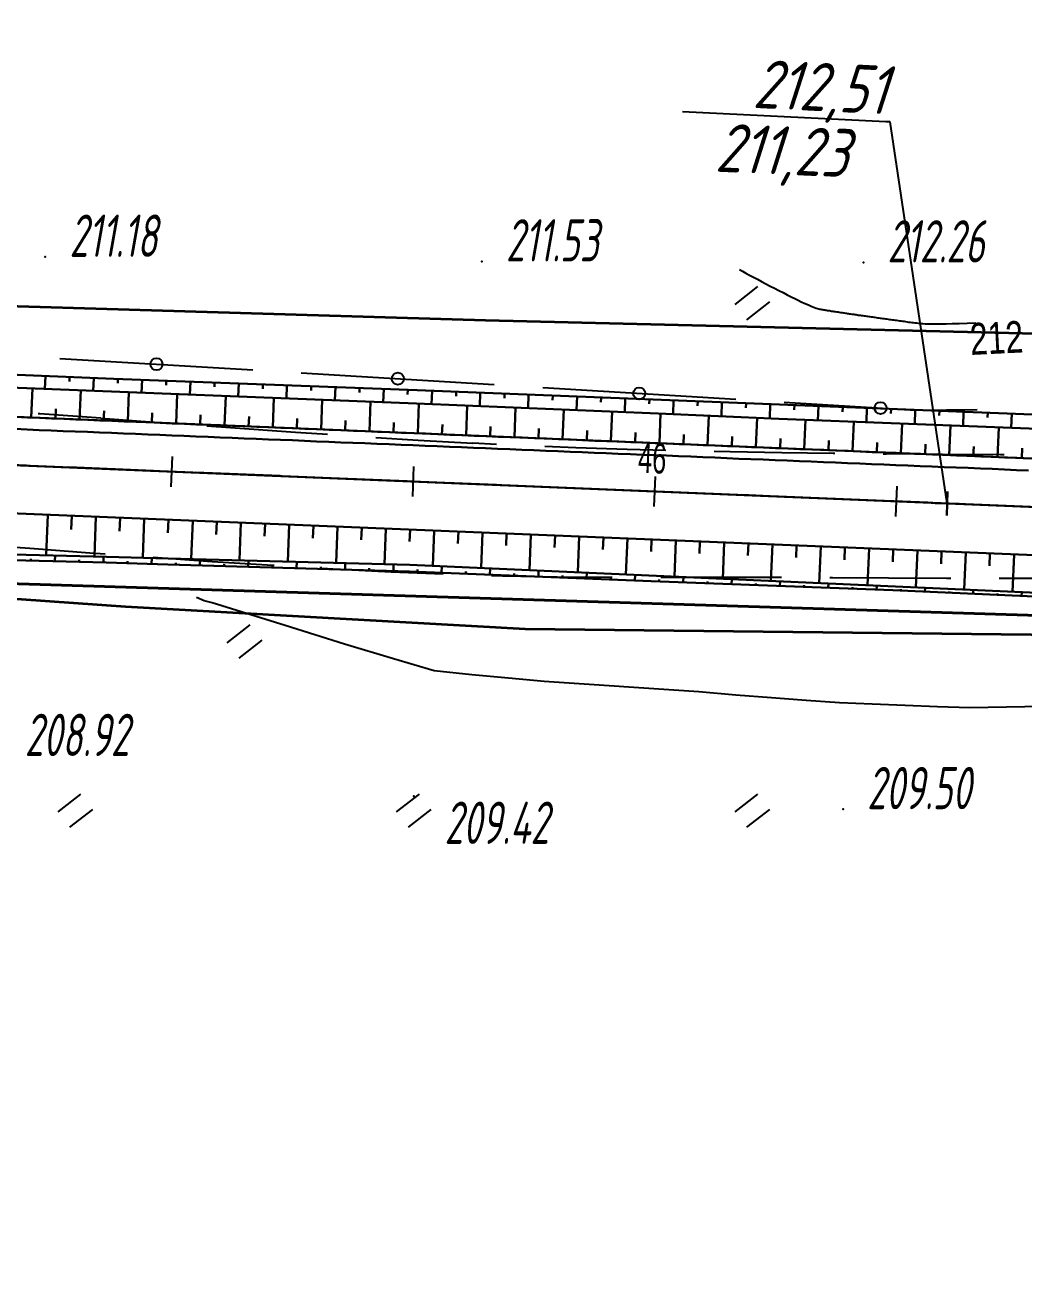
# Model space of a CAD drawing. Header units: millimetres. Extents: x -1799 to 6962, y -1020 to 4121.
# Drawn here: x 2259.6 to 2342.2, y 2129.8 to 2233.8 of the extents above; entities that cross this region are included whole.
import ezdxf
from ezdxf import colors
from ezdxf.entities.mleader import LeaderData, LeaderLine
from ezdxf.math import Vec2, Vec3

# ---------------------------------------------------------------- set-up
doc = ezdxf.new("R2010")
doc.units = ezdxf.units.MM
for name, pattern in [('CONTI', [0]), ('DASHED', [0.75, 0.5, -0.25]), ('STROT', [1.7, 0.5, -1.2])]:
    doc.linetypes.add(name, pattern=pattern)
for name, color, linetype, lineweight in [('10', 1, 'Continuous', 35), ('КОПИЯ_ОСЬ_13_ОТКОСЫ', 7, 'Continuous', 30), ('ОСЬ_ВЕРХ_ПОКРЫТИЯ_ГРАНИЦЫ_ПОЛОС', 7, 'Continuous', 30), ('ОСЬ_ВЕРХ_ПОКРЫТИЯ_ОСЬ', 1, 'Continuous', 30), ('Отметки', 5, 'Continuous', 30)]:
    doc.layers.add(name, color=color, linetype=linetype, lineweight=lineweight)
for name, color, linetype in [('_Ростелеком', 6, 'Continuous'), ('GOR_BDEFAULT', 212, 'CONTI'), ('PI_OTDEFAULT', 172, 'CONTI'), ('PI_TTDEFAULT', 5, 'CONTI'), ('PLN_O', 7, 'CONTI'), ('SIT_LDEFAULT', 7, 'CONTI'), ('ZAPSKDEFAULT', 7, 'CONTI'), ('КОПИЯ_ОСЬ_ТАНГЕНСЫ', 1, 'Continuous'), ('ОСЬ_ВЕРХ_ПОКРЫТИЯ_ПИКЕТЫ', 1, 'Continuous'), ('ОСЬ_ВЕРХ_ПОКРЫТИЯ_ТАНГЕНСЫ', 1, 'Continuous'), ('разметка', 7, 'Continuous')]:
    doc.layers.add(name, color=color, linetype=linetype)
doc.styles.add('eskd', font='spds.shx', dxfattribs={"width": 1.2, "oblique": 15})
doc.styles.add('SHRFT', font='TXT', dxfattribs={"width": 3.5})
doc.styles.get("Standard").update_dxf_attribs({"font": 'arial.ttf'})
doc.styles.add('STYLE1', font='romand.shx', dxfattribs={"width": 0.9})
doc.styles.add('ГОСТ', font='', dxfattribs={"oblique": 15, "height": 4})
doc.styles.get('ГОСТ').set_extended_font_data('GOST type A')
doc.linetypes.add('кабель_связи_проект.', pattern='A,10,-1,["/",STYLE1,S=3,R=0,X=0,Y=-1.5],-4.1', length=15.1)

# ---------------------------------------------------------------- blocks, each defined once
blk = doc.blocks.new('BL_2011')
at = {"color": 0}
for p, q in [((0, 0), (0, 2.4)), ((1.6, 0), (1.6, 2.4))]:
    blk.add_line(p, q, dxfattribs=at)
blk = doc.blocks.new('_None')
blk = doc.blocks.new('Крест')
at = {"layer": 'Отметки'}
for points in [[(-1, 0), (1, 0)], [(0, 1), (0, -1)]]:
    blk.add_lwpolyline(points, dxfattribs=at)

msp = doc.modelspace()

# ---------------------------------------------------------------- linework, layer by layer
at = {"layer": '10'}
for points in [[(2101.22, 2227.68), (2162.09, 2219.92), (2159.53, 2213.47), (2297.72, 2209.33), (2404.77, 2206.74), (2404.41, 2209.57), (2429.82, 2209.4), (2482.41, 2205.2), (2522.83, 2200.83), (2522.31, 2191.79), (2567.95, 2187.35), (2607.95, 2183.45), (2645.45, 2179.81), (2656.48, 2178.74), (2795.07, 2154.27)], [(2711.61, 2150.08), (2669.28, 2157.01), (2631.09, 2163.27), (2562.7, 2170.05), (2522.14, 2174.06), (2464.06, 2179), (2394.93, 2183.37), (2355.13, 2183.17), (2300.98, 2183.77), (2267.93, 2185.62), (2237.4, 2187.77), (2206.53, 2190.16), (2183.51, 2191.98), (2147.74, 2194.53)]]:
    msp.add_lwpolyline(points, dxfattribs=at)
at = {"layer": '_Ростелеком', "linetype": 'кабель_связи_проект.', "lineweight": 40, "ltscale": 0.25}
msp.add_lwpolyline([(2147.74, 2194.53), (2165.62, 2193.26), (2183.89, 2191.95), (2204.26, 2190.34), (2245.73, 2187.93), (2377.21, 2183.86), (2394.93, 2183.37), (2427.77, 2181.3), (2466.42, 2179.49), (2529.05, 2174.68), (2590.67, 2167.28), (2631.09, 2163.27), (2687.26, 2154.07), (2711.61, 2150.08), (2728.84, 2146.9), (2777.19, 2136.79), (2823.73, 2130.39), (2843.1, 2129.83), (2891.69, 2136.42), (2926.98, 2148.04), (2920.92, 2168.77)], dxfattribs=at)
at = {"layer": 'GOR_BDEFAULT', "color": 212, "flags": 128}
for points, elevation in [([(2318.73, 2213.53), (2318.98, 2213.39), (2319.25, 2213.24), (2319.55, 2213.08), (2319.87, 2212.91), (2320.2, 2212.73), (2320.55, 2212.55), (2320.9, 2212.36), (2321.26, 2212.17), (2321.62, 2211.98), (2321.98, 2211.8), (2322.32, 2211.62), (2322.66, 2211.44), (2322.99, 2211.28), (2323.29, 2211.13), (2323.57, 2210.99), (2323.83, 2210.86), (2324.06, 2210.75), (2324.28, 2210.66), (2324.47, 2210.58), (2324.64, 2210.5), (2324.79, 2210.44), (2324.93, 2210.39), (2325.05, 2210.35), (2325.17, 2210.32), (2325.27, 2210.29), (2325.36, 2210.26), (2325.45, 2210.25), (2325.53, 2210.23), (2325.61, 2210.22), (2325.69, 2210.2), (2325.77, 2210.19), (2325.85, 2210.18), (2325.92, 2210.17), (2326, 2210.15), (2326.08, 2210.14), (2326.16, 2210.13), (2326.24, 2210.12), (2326.32, 2210.1), (2326.4, 2210.09), (2326.48, 2210.08), (2326.56, 2210.07), (2326.64, 2210.05), (2326.73, 2210.04), (2326.81, 2210.03), (2326.89, 2210.02), (2326.97, 2210), (2327.06, 2209.99), (2327.14, 2209.98), (2327.22, 2209.97), (2327.31, 2209.95), (2327.39, 2209.94), (2327.48, 2209.93), (2327.56, 2209.92), (2327.65, 2209.9), (2327.74, 2209.89), (2327.82, 2209.88), (2327.91, 2209.87), (2328, 2209.85), (2328.09, 2209.84), (2328.18, 2209.83), (2328.27, 2209.81), (2328.36, 2209.8), (2328.45, 2209.79), (2328.54, 2209.77), (2328.64, 2209.76), (2328.73, 2209.75), (2328.82, 2209.73), (2328.92, 2209.72), (2329.02, 2209.71), (2329.11, 2209.69), (2329.21, 2209.68), (2329.31, 2209.67), (2329.41, 2209.65), (2329.51, 2209.64), (2329.61, 2209.62), (2329.71, 2209.61), (2329.82, 2209.59), (2329.92, 2209.58), (2330.02, 2209.56), (2330.13, 2209.55), (2330.24, 2209.53), (2330.35, 2209.52), (2330.45, 2209.5), (2330.56, 2209.49), (2330.68, 2209.47), (2330.79, 2209.46), (2330.9, 2209.44), (2331.01, 2209.43), (2331.13, 2209.41), (2331.24, 2209.39), (2331.36, 2209.38), (2331.48, 2209.36), (2331.6, 2209.34), (2331.71, 2209.33), (2331.83, 2209.31), (2331.96, 2209.3), (2332.08, 2209.28), (2332.2, 2209.26), (2332.33, 2209.25), (2332.45, 2209.23), (2332.58, 2209.21), (2332.7, 2209.19), (2332.83, 2209.18), (2332.96, 2209.16), (2333.09, 2209.14), (2333.22, 2209.13), (2333.36, 2209.11), (2333.51, 2209.09), (2333.68, 2209.08), (2333.87, 2209.06), (2334.09, 2209.05), (2334.34, 2209.04), (2334.64, 2209.04), (2334.98, 2209.04), (2335.37, 2209.04), (2335.81, 2209.04), (2336.32, 2209.06), (2336.9, 2209.07), (2337.55, 2209.09), (2338.28, 2209.12)], 212), ([(2368.34, 2176.8), (2365.69, 2176.95), (2362.9, 2177.14), (2360.07, 2177.37), (2357.24, 2177.39), (2354.34, 2177.44), (2351.4, 2177.5), (2337.77, 2177.25), (2335.11, 2177.35), (2332.41, 2177.45), (2329.7, 2177.55), (2326.98, 2177.66), (2324.22, 2177.87), (2321.36, 2178.08), (2318.41, 2178.31), (2315.36, 2178.57), (2302.55, 2179.45), (2299.62, 2179.72), (2296.59, 2179.99), (2293.46, 2180.32), (2290.09, 2181.31), (2286.04, 2182.54), (2281.13, 2184.06), (2275.09, 2185.94), (2274.43, 2186.12), (2273.81, 2186.39)], 210)]:
    msp.add_lwpolyline(points, dxfattribs=dict(at, elevation=elevation))
at = {"layer": 'PI_TTDEFAULT', "color": 5}
for p in [(2261.3, 2214.58, 211.18), (2297.41, 2214.21, 211.53), (2328.97, 2214.12, 212.26), (2291.77, 2169.95, 209.42), (2327.28, 2168.87, 209.5)]:
    msp.add_point(p, dxfattribs=at)
at = {"layer": 'PLN_O'}
for p, q in [((2262.5, 2206.18), (2278.47, 2205.22)), ((2282.47, 2204.98), (2298.44, 2204.02)), ((2302.44, 2203.77), (2318.41, 2202.8)), ((2322.4, 2202.56), (2333.28, 2201.9)), ((2333.28, 2201.9), (2338.37, 2201.94))]:
    msp.add_line(p, q, dxfattribs=at)
for centre in [(2270.49, 2205.7), (2290.46, 2204.5), (2310.43, 2203.28), (2330.39, 2202.07)]:
    msp.add_circle(centre, 0.5, dxfattribs=at)
at = {"layer": 'SIT_LDEFAULT', "color": 7}
for p, q in [((2260.84, 2201.58), (2260.71, 2201.59)), ((2265.9, 2201.22), (2260.84, 2201.58)), ((2270.68, 2200.86), (2265.9, 2201.21)), ((2276.61, 2200.44), (2274.67, 2200.58)), ((2282, 2200.05), (2276.61, 2200.44)), ((2284.64, 2199.87), (2282, 2200.05)), ((2292.15, 2199.39), (2288.64, 2199.61)), ((2296.66, 2199.14), (2292.15, 2199.39)), ((2298.63, 2199.06), (2296.66, 2199.15)), ((2305.17, 2198.78), (2302.62, 2198.88)), ((2309.43, 2198.65), (2305.17, 2198.78)), ((2312.62, 2198.57), (2309.43, 2198.65)), ((2317.95, 2198.45), (2316.61, 2198.48)), ((2322.21, 2198.37), (2317.95, 2198.45)), ((2326.47, 2198.31), (2322.21, 2198.37)), ((2326.61, 2198.31), (2326.47, 2198.31)), ((2330.87, 2198.26), (2330.61, 2198.26)), ((2335.51, 2198.23), (2330.87, 2198.27)), ((2340.31, 2198.19), (2335.51, 2198.22)), ((2340.61, 2198.19), (2340.31, 2198.19)), ((2256.28, 2190.74), (2260.01, 2190.46)), ((2260.01, 2190.46), (2264.99, 2190.09)), ((2264.99, 2190.09), (2266.24, 2190)), ((2270.23, 2189.72), (2275.1, 2189.38)), ((2275.1, 2189.38), (2280.13, 2189.07)), ((2280.13, 2189.07), (2280.22, 2189.06)), ((2284.22, 2188.82), (2285.09, 2188.77)), ((2285.09, 2188.76), (2289.91, 2188.51)), ((2289.91, 2188.52), (2294.2, 2188.34)), ((2298.2, 2188.22), (2299.11, 2188.19)), ((2299.11, 2188.19), (2303.65, 2188.11)), ((2303.65, 2188.11), (2308.2, 2188.07)), ((2312.2, 2188.06), (2312.75, 2188.06)), ((2312.75, 2188.06), (2317.3, 2188.06)), ((2317.3, 2188.06), (2321.85, 2188.06)), ((2321.85, 2188.06), (2322.2, 2188.06)), ((2326.2, 2188.04), (2326.4, 2188.04)), ((2326.4, 2188.04), (2331.04, 2188.02)), ((2331.04, 2188.02), (2335.84, 2188)), ((2335.84, 2188), (2336.2, 2188)), ((2340.2, 2187.99), (2340.72, 2187.99)), ((2340.72, 2187.99), (2345.63, 2187.98))]:
    msp.add_line(p, q, dxfattribs=at)
at = {"layer": 'КОПИЯ_ОСЬ_13_ОТКОСЫ'}
for points in [[(2170.48, 2206.75), (2171.62, 2206.64), (2176.62, 2206.18), (2181.63, 2205.74), (2185.1, 2205.46), (2190.06, 2205.07), (2197.52, 2204.53), (2204.98, 2204.04), (2210.95, 2203.67), (2216.92, 2203.33), (2224.4, 2202.93), (2231.98, 2202.55), (2239.86, 2202.18), (2256.83, 2201.42), (2428.94, 2194.37), (2445.69, 2193.59)], [(2256.98, 2204.89), (2266.97, 2204.49), (2292.05, 2203.54), (2352, 2201.19), (2372, 2200.59), (2391.96, 2199.24), (2411.95, 2198.74), (2429.1, 2198.18), (2436.74, 2197.92), (2444.38, 2197.63)], [(2261.31, 2204.72), (2261.27, 2203.66)], [(2263.31, 2204.63), (2263.29, 2204.28)], [(2265.31, 2204.55), (2265.26, 2203.5)], [(2267.3, 2204.47), (2267.29, 2204.12)], [(2269.3, 2204.4), (2269.26, 2203.34)], [(2256.93, 2203.83), (2292, 2202.45), (2311.99, 2201.63), (2321.98, 2201.18), (2331.97, 2200.78), (2351.95, 2200.01), (2371.95, 2199.36), (2411.92, 2197.98), (2429.06, 2197.2), (2434.78, 2196.93), (2443.37, 2196.49)], [(2256.93, 2203.83), (2292, 2202.45), (2311.99, 2201.63), (2321.98, 2201.18), (2331.97, 2200.78), (2351.95, 2200.01), (2371.95, 2199.36), (2411.92, 2197.98), (2429.06, 2197.2), (2434.78, 2196.93), (2443.37, 2196.49)], [(2260.13, 2201.28), (2260.23, 2203.7)], [(2264.13, 2201.12), (2264.23, 2203.54)], [(2268.12, 2200.95), (2268.22, 2203.39)], [(2271.3, 2204.32), (2271.29, 2203.97)], [(2273.3, 2204.25), (2273.26, 2203.19)], [(2275.3, 2204.17), (2275.29, 2203.82)], [(2277.3, 2204.1), (2277.26, 2203.03)], [(2279.3, 2204.02), (2279.28, 2203.66)], [(2281.29, 2203.94), (2281.25, 2202.87)], [(2283.29, 2203.87), (2283.28, 2203.51)], [(2285.29, 2203.79), (2285.25, 2202.71)], [(2287.29, 2203.72), (2287.28, 2203.36)], [(2289.29, 2203.64), (2289.25, 2202.56)], [(2291.29, 2203.57), (2291.27, 2203.2)], [(2293.29, 2203.49), (2293.24, 2202.4)], [(2295.28, 2203.41), (2295.27, 2203.05)], [(2297.28, 2203.33), (2297.24, 2202.23)], [(2272.12, 2200.79), (2272.22, 2203.23)], [(2276.12, 2200.63), (2276.22, 2203.07)], [(2280.11, 2200.46), (2280.21, 2202.91)], [(2284.11, 2200.3), (2284.21, 2202.76)], [(2288.11, 2200.14), (2288.21, 2202.6)], [(2292.1, 2199.97), (2292.2, 2202.44)], [(2296.1, 2199.81), (2296.2, 2202.28)], [(2299.28, 2203.26), (2299.27, 2202.89)], [(2301.28, 2203.18), (2301.24, 2202.07)], [(2303.28, 2203.1), (2303.26, 2202.73)], [(2305.28, 2203.02), (2305.23, 2201.91)], [(2307.28, 2202.94), (2307.26, 2202.57)], [(2309.27, 2202.86), (2309.23, 2201.74)], [(2311.27, 2202.79), (2311.26, 2202.41)], [(2313.27, 2202.71), (2313.23, 2201.57)], [(2315.27, 2202.63), (2315.25, 2202.25)], [(2317.27, 2202.55), (2317.22, 2201.39)], [(2319.27, 2202.47), (2319.25, 2202.09)], [(2321.26, 2202.4), (2321.22, 2201.22)], [(2323.26, 2202.32), (2323.25, 2201.92)], [(2262.13, 2201.2), (2262.16, 2202.01)], [(2266.12, 2201.04), (2266.16, 2201.84)], [(2270.12, 2200.87), (2270.15, 2201.68)], [(2274.12, 2200.71), (2274.15, 2201.52)], [(2278.11, 2200.55), (2278.15, 2201.36)], [(2300.1, 2199.65), (2300.2, 2202.11)], [(2304.09, 2199.48), (2304.19, 2201.95)], [(2308.09, 2199.32), (2308.19, 2201.78)], [(2312.09, 2199.15), (2312.19, 2201.62)], [(2316.08, 2198.99), (2316.18, 2201.44)], [(2320.08, 2198.83), (2320.18, 2201.26)], [(2325.26, 2202.24), (2325.21, 2201.05)], [(2327.26, 2202.16), (2327.24, 2201.76)], [(2329.26, 2202.08), (2329.21, 2200.89)], [(2331.26, 2202.01), (2331.24, 2201.61)], [(2333.26, 2201.93), (2333.21, 2200.73)], [(2335.25, 2201.85), (2335.24, 2201.45)], [(2337.25, 2201.77), (2337.21, 2200.58)], [(2339.25, 2201.69), (2339.24, 2201.29)], [(2341.25, 2201.61), (2341.2, 2200.42)], [(2282.11, 2200.38), (2282.14, 2201.2)], [(2286.11, 2200.22), (2286.14, 2201.04)], [(2290.1, 2200.05), (2290.14, 2200.87)], [(2294.1, 2199.89), (2294.14, 2200.71)], [(2298.1, 2199.73), (2298.13, 2200.55)], [(2302.09, 2199.56), (2302.13, 2200.39)], [(2306.09, 2199.4), (2306.12, 2200.22)], [(2324.08, 2198.66), (2324.18, 2201.09)], [(2328.07, 2198.5), (2328.17, 2200.93)], [(2332.07, 2198.34), (2332.17, 2200.77)], [(2336.07, 2198.17), (2336.17, 2200.62)], [(2340.06, 2198.01), (2340.16, 2200.46)], [(2310.09, 2199.24), (2310.12, 2200.06)], [(2314.08, 2199.07), (2314.12, 2199.89)], [(2318.08, 2198.91), (2318.11, 2199.72)], [(2322.08, 2198.74), (2322.11, 2199.56)], [(2326.07, 2198.58), (2326.11, 2199.39)], [(2330.07, 2198.42), (2330.1, 2199.23)], [(2161.18, 2198.87), (2169.73, 2198.52), (2172.36, 2198.25), (2177.91, 2197.77), (2183.47, 2197.32), (2189.22, 2196.89), (2194.98, 2196.48), (2199.98, 2196.16), (2205.49, 2195.82), (2211.6, 2195.47), (2216, 2195.24), (2224.01, 2194.83), (2231.61, 2194.48), (2239.51, 2194.13), (2428.6, 2186.38), (2445.51, 2185.59)], [(2334.07, 2198.25), (2334.1, 2199.07)], [(2338.06, 2198.09), (2338.1, 2198.9)], [(2342.06, 2197.93), (2342.09, 2198.74)], [(2261.5, 2193.23), (2261.36, 2189.89)], [(2263.49, 2193.15), (2263.45, 2192.03)], [(2265.49, 2193.07), (2265.36, 2189.8)], [(2267.49, 2192.98), (2267.45, 2191.89)], [(2269.49, 2192.9), (2269.36, 2189.69)], [(2271.49, 2192.82), (2271.44, 2191.75)], [(2273.49, 2192.74), (2273.36, 2189.58)], [(2275.48, 2192.66), (2275.44, 2191.6)], [(2277.48, 2192.57), (2277.36, 2189.48)], [(2279.48, 2192.49), (2279.44, 2191.46)], [(2281.48, 2192.41), (2281.35, 2189.37)], [(2283.48, 2192.33), (2283.44, 2191.31)], [(2285.48, 2192.25), (2285.35, 2189.26)], [(2287.47, 2192.16), (2287.43, 2191.17)], [(2289.47, 2192.08), (2289.35, 2189.16)], [(2291.47, 2192), (2291.43, 2191.03)], [(2293.47, 2191.92), (2293.35, 2189.02)], [(2295.47, 2191.84), (2295.43, 2190.87)], [(2297.47, 2191.75), (2297.35, 2188.84)], [(2299.46, 2191.67), (2299.42, 2190.7)], [(2301.46, 2191.59), (2301.34, 2188.66)], [(2303.46, 2191.51), (2303.42, 2190.53)], [(2305.46, 2191.43), (2305.34, 2188.48)], [(2307.46, 2191.34), (2307.42, 2190.36)], [(2309.46, 2191.26), (2309.33, 2188.3)], [(2311.45, 2191.18), (2311.41, 2190.19)], [(2313.45, 2191.1), (2313.33, 2188.12)], [(2315.45, 2191.02), (2315.41, 2190.02)], [(2317.45, 2190.93), (2317.33, 2187.94)], [(2319.45, 2190.85), (2319.41, 2189.86)], [(2256.37, 2190.01), (2266.36, 2189.77), (2271.46, 2189.63), (2291.46, 2189.1), (2351.4, 2186.42), (2370.9, 2185.45)], [(2256.37, 2190.01), (2266.36, 2189.77), (2271.46, 2189.63), (2291.46, 2189.1), (2351.4, 2186.42), (2370.9, 2185.45)], [(2262.1, 2189.4), (2262.11, 2189.87)], [(2266.1, 2189.29), (2266.11, 2189.78)], [(2321.45, 2190.77), (2321.32, 2187.76)], [(2323.44, 2190.69), (2323.4, 2189.69)], [(2325.44, 2190.61), (2325.32, 2187.58)], [(2327.44, 2190.52), (2327.4, 2189.52)], [(2329.44, 2190.44), (2329.31, 2187.41)], [(2331.44, 2190.36), (2331.4, 2189.35)], [(2333.44, 2190.28), (2333.31, 2187.23)], [(2335.43, 2190.2), (2335.39, 2189.18)], [(2337.43, 2190.11), (2337.31, 2187.05)], [(2339.43, 2190.03), (2339.39, 2189.01)], [(2341.43, 2189.95), (2341.3, 2186.87)], [(2256.35, 2189.54), (2266.34, 2189.29), (2271.44, 2189.12), (2291.43, 2188.54), (2311.42, 2187.75), (2331.41, 2186.99), (2370.92, 2185.22)], [(2260.1, 2189.45), (2260.1, 2189.6)], [(2264.1, 2189.34), (2264.1, 2189.5)], [(2268.1, 2189.23), (2268.1, 2189.39)], [(2270.09, 2189.16), (2270.11, 2189.67)], [(2272.09, 2189.1), (2272.1, 2189.27)], [(2274.09, 2189.04), (2274.11, 2189.56)], [(2276.09, 2188.98), (2276.1, 2189.16)], [(2278.09, 2188.92), (2278.11, 2189.46)], [(2280.09, 2188.87), (2280.1, 2189.04)], [(2282.09, 2188.81), (2282.11, 2189.35)], [(2284.09, 2188.75), (2284.09, 2188.93)], [(2286.09, 2188.69), (2286.1, 2189.24)], [(2288.09, 2188.64), (2288.09, 2188.82)], [(2290.09, 2188.58), (2290.1, 2189.14)], [(2294.08, 2188.44), (2294.11, 2188.98)], [(2298.08, 2188.28), (2298.1, 2188.81)], [(2292.09, 2188.51), (2292.09, 2188.7)], [(2296.08, 2188.36), (2296.09, 2188.54)], [(2300.08, 2188.2), (2300.09, 2188.37)], [(2302.08, 2188.12), (2302.1, 2188.63)], [(2304.08, 2188.04), (2304.08, 2188.21)], [(2306.07, 2187.96), (2306.09, 2188.45)], [(2308.07, 2187.88), (2308.08, 2188.04)], [(2310.07, 2187.8), (2310.09, 2188.27)], [(2312.07, 2187.72), (2312.08, 2187.88)], [(2314.07, 2187.65), (2314.08, 2188.09)], [(2316.07, 2187.57), (2316.07, 2187.72)], [(2318.07, 2187.5), (2318.08, 2187.91)], [(2322.06, 2187.35), (2322.08, 2187.73)], [(2320.06, 2187.42), (2320.07, 2187.56)], [(2324.06, 2187.27), (2324.07, 2187.4)], [(2326.06, 2187.2), (2326.07, 2187.55)], [(2328.06, 2187.12), (2328.06, 2187.24)], [(2330.06, 2187.05), (2330.07, 2187.37)], [(2332.06, 2186.97), (2332.06, 2187.07)], [(2334.05, 2186.88), (2334.07, 2187.19)], [(2336.05, 2186.79), (2336.06, 2186.89)], [(2338.05, 2186.7), (2338.06, 2187.01)], [(2340.05, 2186.61), (2340.05, 2186.71)], [(2342.05, 2186.52), (2342.06, 2186.83)]]:
    msp.add_lwpolyline(points, dxfattribs=at)
at = {"layer": 'КОПИЯ_ОСЬ_ТАНГЕНСЫ'}
msp.add_line((2119.94, 2203.02), (2580.08, 2184.18), dxfattribs=at)
at = {"layer": 'ОСЬ_ВЕРХ_ПОКРЫТИЯ_ГРАНИЦЫ_ПОЛОС', "linetype": 'Continuous'}
for points in [[(2258.83, 2201.34), (2259.83, 2201.29), (2260.83, 2201.25), (2261.82, 2201.21), (2262.82, 2201.17), (2263.82, 2201.13), (2264.82, 2201.09), (2265.82, 2201.05), (2266.81, 2201.01), (2267.81, 2200.97), (2268.81, 2200.93), (2269.81, 2200.89), (2270.81, 2200.84), (2271.8, 2200.8), (2272.8, 2200.76), (2273.8, 2200.72), (2274.8, 2200.68), (2275.8, 2200.64), (2276.79, 2200.6), (2277.79, 2200.56), (2278.79, 2200.52), (2279.79, 2200.48), (2280.79, 2200.44), (2281.79, 2200.4), (2282.78, 2200.35), (2283.78, 2200.31), (2284.78, 2200.27), (2285.78, 2200.23), (2286.78, 2200.19), (2287.77, 2200.15), (2288.77, 2200.11), (2289.77, 2200.07), (2290.77, 2200.03), (2291.77, 2199.99), (2292.76, 2199.95), (2293.76, 2199.9), (2294.76, 2199.86), (2295.76, 2199.82), (2296.76, 2199.78), (2297.76, 2199.74), (2298.75, 2199.7), (2299.75, 2199.66), (2300.75, 2199.62), (2301.75, 2199.58), (2302.75, 2199.54), (2303.74, 2199.5), (2304.74, 2199.46), (2305.74, 2199.41), (2306.74, 2199.37), (2307.74, 2199.33), (2308.73, 2199.29), (2309.73, 2199.25), (2310.73, 2199.21), (2311.73, 2199.17), (2312.73, 2199.13), (2313.72, 2199.09), (2314.72, 2199.05), (2315.72, 2199.01), (2316.72, 2198.96), (2317.72, 2198.92), (2318.72, 2198.88), (2319.71, 2198.84), (2320.71, 2198.8), (2321.71, 2198.76), (2322.71, 2198.72), (2323.71, 2198.68), (2324.7, 2198.64), (2325.7, 2198.6), (2326.7, 2198.56), (2327.7, 2198.52), (2328.7, 2198.47), (2329.69, 2198.43), (2330.69, 2198.39), (2331.69, 2198.35), (2332.69, 2198.31), (2333.69, 2198.27), (2334.69, 2198.23), (2335.68, 2198.19), (2336.68, 2198.15), (2337.68, 2198.11), (2338.68, 2198.07), (2339.68, 2198.02), (2340.67, 2197.98), (2341.67, 2197.94), (2342.67, 2197.9)], [(2342.63, 2196.9), (2341.63, 2196.94), (2340.63, 2196.98), (2339.63, 2197.03), (2338.64, 2197.07), (2337.64, 2197.11), (2336.64, 2197.15), (2335.64, 2197.19), (2334.64, 2197.23), (2333.65, 2197.27), (2332.65, 2197.31), (2331.65, 2197.35), (2330.65, 2197.39), (2329.65, 2197.43), (2328.66, 2197.48), (2327.66, 2197.52), (2326.66, 2197.56), (2325.66, 2197.6), (2324.66, 2197.64), (2323.67, 2197.68), (2322.67, 2197.72), (2321.67, 2197.76), (2320.67, 2197.8), (2319.67, 2197.84), (2318.67, 2197.88), (2317.68, 2197.92), (2316.68, 2197.97), (2315.68, 2198.01), (2314.68, 2198.05), (2313.68, 2198.09), (2312.69, 2198.13), (2311.69, 2198.17), (2310.69, 2198.21), (2309.69, 2198.25), (2308.69, 2198.29), (2307.7, 2198.33), (2306.7, 2198.37), (2305.7, 2198.42), (2304.7, 2198.46), (2303.7, 2198.5), (2302.7, 2198.54), (2301.71, 2198.58), (2300.71, 2198.62), (2299.71, 2198.66), (2298.71, 2198.7), (2297.71, 2198.74), (2296.72, 2198.78), (2295.72, 2198.82), (2294.72, 2198.86), (2293.72, 2198.91), (2292.72, 2198.95), (2291.73, 2198.99), (2290.73, 2199.03), (2289.73, 2199.07), (2288.73, 2199.11), (2287.73, 2199.15), (2286.74, 2199.19), (2285.74, 2199.23), (2284.74, 2199.27), (2283.74, 2199.31), (2282.74, 2199.36), (2281.74, 2199.4), (2280.75, 2199.44), (2279.75, 2199.48), (2278.75, 2199.52), (2277.75, 2199.56), (2276.75, 2199.6), (2275.76, 2199.64), (2274.76, 2199.68), (2273.76, 2199.72), (2272.76, 2199.76), (2271.76, 2199.8), (2270.77, 2199.85), (2269.77, 2199.89), (2268.77, 2199.93), (2267.77, 2199.97), (2266.77, 2200.01), (2265.77, 2200.05), (2264.78, 2200.09), (2263.78, 2200.13), (2262.78, 2200.17), (2261.78, 2200.21), (2260.78, 2200.25), (2259.79, 2200.3), (2258.79, 2200.34)]]:
    msp.add_lwpolyline(points, dxfattribs=at)
at = {"layer": 'ОСЬ_ВЕРХ_ПОКРЫТИЯ_ОСЬ'}
msp.add_lwpolyline([(2256.67, 2197.42), (2426.21, 2190.48), (2426.21, 2190.48, -0.036618), (2731.39, 2155.5)], format="xyb", dxfattribs=at)
at = {"layer": 'ОСЬ_ВЕРХ_ПОКРЫТИЯ_ПИКЕТЫ'}
for p, q in [((2271.71, 2195.55), (2271.81, 2198.05)), ((2291.69, 2194.74), (2291.79, 2197.23)), ((2311.67, 2193.92), (2311.77, 2196.41)), ((2311.67, 2193.92), (2311.77, 2196.41)), ((2331.66, 2193.1), (2331.76, 2195.6))]:
    msp.add_line(p, q, dxfattribs=at)
at = {"layer": 'ОСЬ_ВЕРХ_ПОКРЫТИЯ_ТАНГЕНСЫ'}
msp.add_line((2119.94, 2203.02), (2580.08, 2184.18), dxfattribs=at)
at = {"layer": 'разметка', "linetype": 'STROT', "lineweight": 30, "ltscale": 7}
msp.add_lwpolyline([(2295.13, 2195.85), (2426.21, 2190.48, -0.036618), (2731.39, 2155.5, 0.03316), (2816.77, 2142.92, 0.072993), (2903.54, 2150.91, 0.020856), (2952.53, 2165.72, -0.020825), (3001.52, 2180.54, -0.014356), (3018.37, 2184.1, -0.037499), (3107.99, 2191.29), (3173.19, 2193.25, 0.062532), (3222.73, 2198.89, 0.116616), (3262.84, 2221.45, 0.062555), (3293.4, 2260.85, -0.012407), (3323.52, 2305.66, -0.012892), (3339.17, 2326.15, -0.000817), (3360.09, 2351.05, 0.01158), (3380.45, 2376.38, 0.05392), (3395.92, 2404.68, 0.05392)], format="xyb", dxfattribs=at)
at = {"layer": 'разметка', "linetype": 'DASHED', "lineweight": 30, "ltscale": 14}
msp.add_lwpolyline([(2195.24, 2200.48, 0.005632), (2231.77, 2198.48), (2231.77, 2198.48), (2231.77, 2198.48), (2295.13, 2195.85), (2295.13, 2195.85)], format="xyb", dxfattribs=at)

# ---------------------------------------------------------------- block references
at = {"layer": 'ZAPSKDEFAULT', "color": 7, "rotation": 307.9999999999999}
for p in [(2318.35, 2210.64), (2276.35, 2182.64), (2262.35, 2168.64), (2290.35, 2168.64), (2318.35, 2168.64)]:
    msp.add_blockref('BL_2011', p, dxfattribs=at)
at = {"layer": 'Отметки', "rotation": 358.125223462289}
msp.add_blockref('Крест', (2335.9, 2194.17), dxfattribs=at)

# ---------------------------------------------------------------- texts
at = {"layer": 'GOR_BDEFAULT', "color": 212, "style": 'SHRFT', "width": 0.75}
msp.add_text('212', height=2.625, rotation=2.8321, dxfattribs=at).set_placement((2337.85, 2206.46, 212))
at = {"layer": 'PI_OTDEFAULT', "color": 172, "style": 'eskd', "oblique": 10, "width": 0.8}
for s, p in [('211.18', (2263.3, 2214.58)), ('211.53', (2299.4, 2214.2)), ('212.26', (2330.96, 2214.12)), ('208.92', (2259.6, 2173.27)), ('209.50', (2329.28, 2168.87)), ('209.42', (2294.32, 2166))]:
    msp.add_text(s, height=3.5, dxfattribs=at).set_placement(p)
at = {"layer": 'ОСЬ_ВЕРХ_ПОКРЫТИЯ_ПИКЕТЫ', "width": 0.6}
msp.add_text('46', height=2.5, rotation=357.6551, dxfattribs=at).set_placement((2310.29, 2196.73))
at = {"layer": 'Отметки', "color": 0, "style": 'ГОСТ', "oblique": 15}
msp.add_text('211,23', height=4, rotation=357.4837, dxfattribs=at).set_placement((2316.66, 2221.64, 126.57))

# ---------------------------------------------------------------- leaders
at = {"layer": 'Отметки', "ltscale": 0.2}
ml = msp.add_multileader_mtext('Standard', dxfattribs=at)
ml.set_content('212,51', color=256, style='ГОСТ')
ml.set_leader_properties()
ml.set_arrow_properties(name='NONE')
ml.build(insert=Vec2(0, 0))
ml.multileader.update_dxf_attribs({"text_left_attachment_type": 6, "text_right_attachment_type": 6, "dogleg_length": 0.36, "arrow_head_size": 2})
ctx = ml.context
ctx.base_point, ctx.arrow_head_size, ctx.landing_gap_size, ctx.plane_origin, ctx.plane_x_axis, ctx.plane_y_axis = Vec3(2312.42, 2226.68), 2, 0, Vec3(2342.88, 2161.17), Vec3(0.998781, -0.049363), Vec3(0.049363, 0.998781)
ctx.left_attachment, ctx.right_attachment, ctx.text_align_type = 6, 6, 2
notes = []
notes.append((ctx, [(1, (1, 1, 0), (2331.17, 2225.75), (-0.998781, 0.049363), 0.36, [(0, [(2335.9, 2194.17)], 0, [])])]))
ctx.mtext.insert, ctx.mtext.text_direction, ctx.mtext.rotation, ctx.mtext.alignment, ctx.mtext.line_spacing_style, ctx.mtext.flow_direction = Vec3(2331.03, 2230.37), Vec3(0.998781, -0.049363), 6.233802, 3, 2, 5
for ctx, leaders in notes:
    for number, flags, end, landing, length, lines in leaders:
        leader = LeaderData()
        leader.index, (leader.has_last_leader_line, leader.has_dogleg_vector, leader.attachment_direction) = number, flags
        leader.last_leader_point, leader.dogleg_vector, leader.dogleg_length = Vec3(end), Vec3(landing), length
        for number, points, colour, breaks in lines:
            line = LeaderLine()
            line.index, line.vertices, line.color, line.breaks = number, Vec3.list(points), colors.encode_raw_color(colour), breaks
            leader.lines.append(line)
        ctx.leaders.append(leader)

doc.saveas('drawing.dxf')
